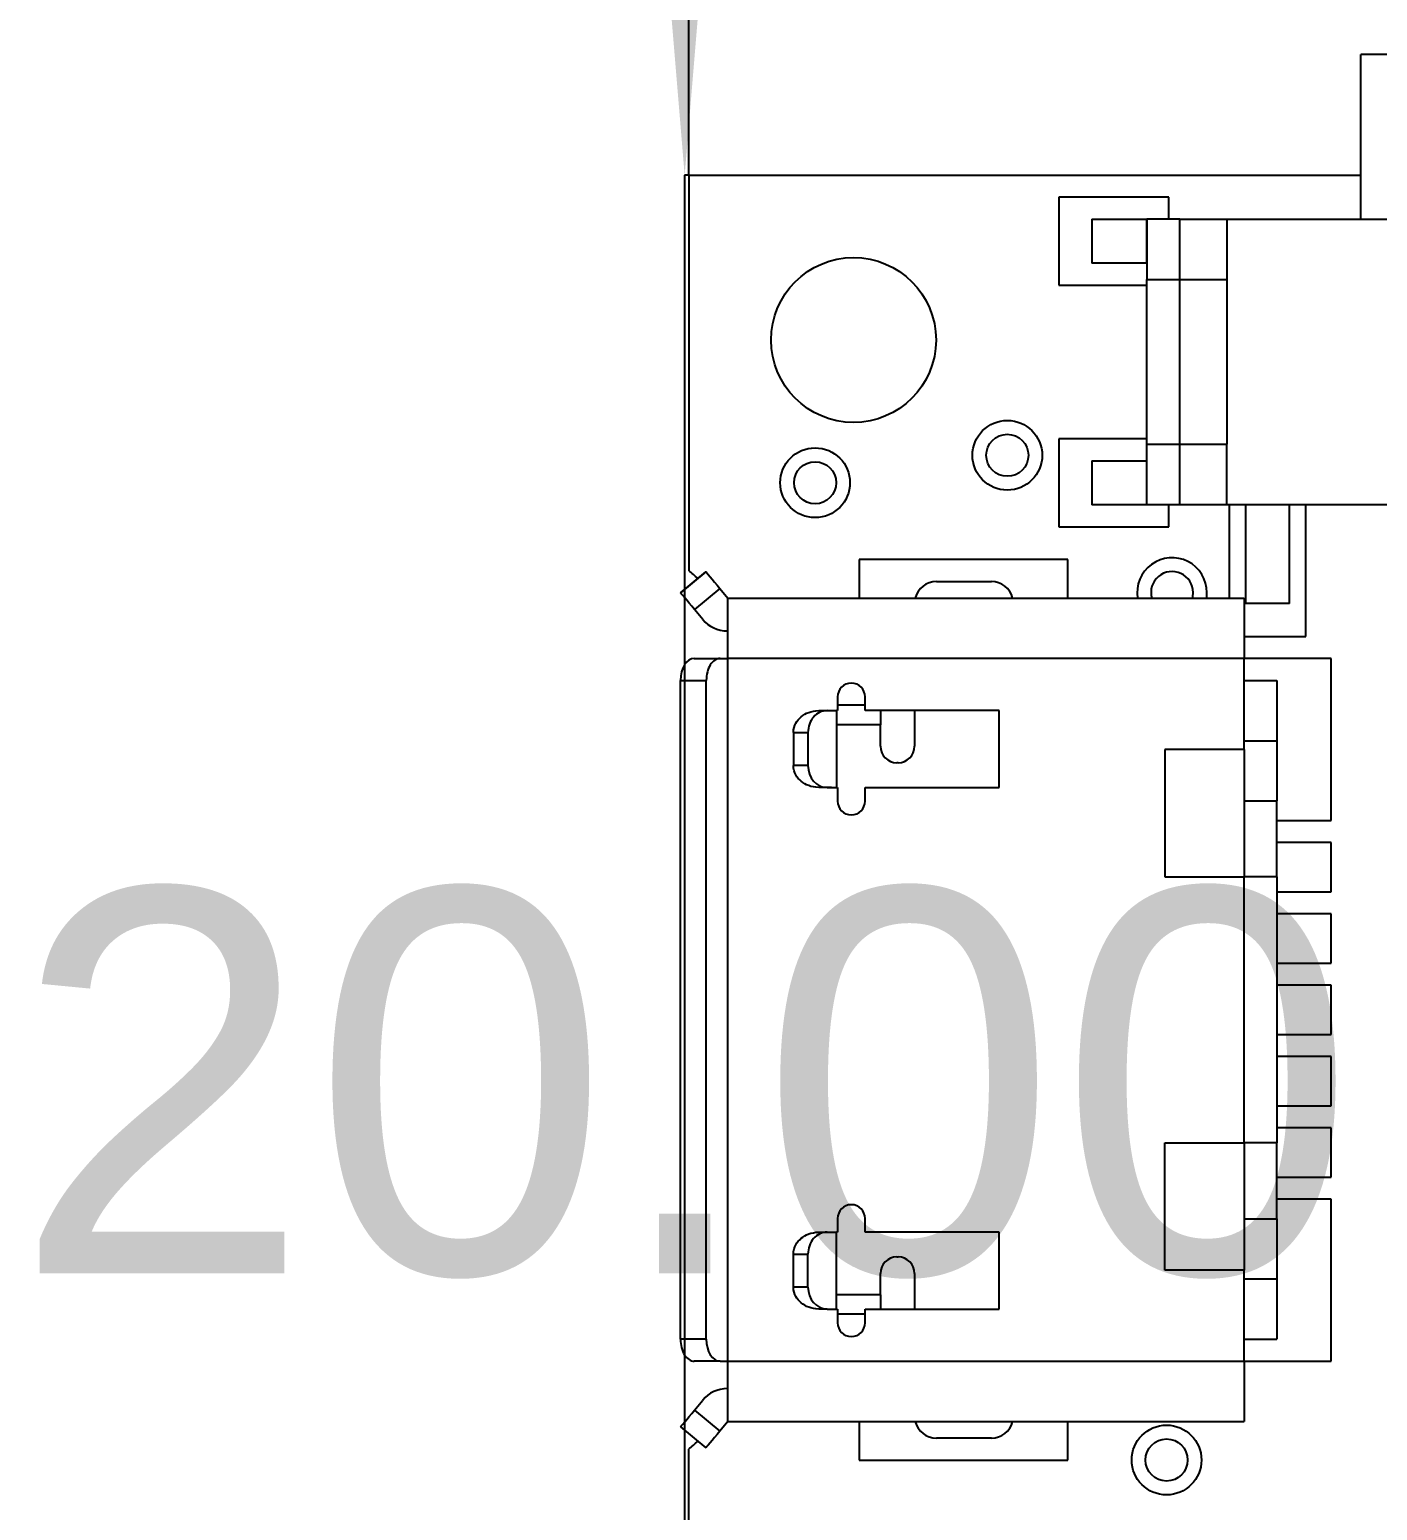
# Model space of a CAD drawing. Extents: x 77 to 195, y 90 to 134.
# Drawn here: x 77.17 to 89.44, y 105.24 to 118.73 of the extents above; entities that cross this region are included whole.
import ezdxf
from ezdxf.enums import TextEntityAlignment as Align

# ---------------------------------------------------------------- set-up
doc = ezdxf.new("R2010")
doc.units = 0
doc.layers.get('0').update_dxf_attribs({"linetype": 'CONTINUOUS'})
for name, color, linetype in [('Dimension', 7, 'CONTINUOUS'), ('Dimension001', 7, 'CONTINUOUS'), ('View004', 7, 'CONTINUOUS')]:
    doc.layers.add(name, color=color, linetype=linetype)
doc.styles.get("Standard").update_dxf_attribs({"font": 'arial.ttf'})
doc.dimstyles.get("Standard").update_dxf_attribs({"dimscale": 0, "dimtxt": 2.5, "dimasz": 2.5, "dimexe": 1.25, "dimexo": 0.625, "dimtad": 1, "dimtxsty": 'STANDARD', "dimcen": 2.5, "dimazin": 3, "dimtfac": 1, "dimtmove": 0, "dimatfit": 3})

# ---------------------------------------------------------------- blocks, each defined once
blk = doc.blocks.new('*Dimension')
at = {"color": 0}
for points in [[(78.1708, 130.367), (78.1708, 129.533), (83.1708, 129.95)], [(108.171, 130.367), (108.171, 129.533), (103.171, 129.95)]]:
    blk.add_solid(points, dxfattribs=at)
at = {"layer": 'Dimension'}
for p, q in [((83.1708, 117.4), (83.1708, 129.95)), ((103.171, 129.95), (83.1708, 129.95)), ((103.171, 117.4), (103.171, 129.95))]:
    blk.add_line(p, q, dxfattribs=at)
blk.add_text('20.00', height=3.5, dxfattribs=at).set_placement((93.1708, 129.95), align=Align.CENTER)
blk = doc.blocks.new('*Dimension001')
at = {"color": 0}
for points in [[(82.7167, 122.4), (83.55, 122.4), (83.1333, 117.4)], [(82.7167, 92.4), (83.55, 92.4), (83.1333, 97.4)]]:
    blk.add_solid(points, dxfattribs=at)
at = {"layer": 'Dimension001'}
for p, q in [((83.1708, 117.4), (83.1333, 117.4)), ((83.1333, 117.4), (83.1333, 97.4)), ((83.1708, 97.4), (83.1333, 97.4))]:
    blk.add_line(p, q, dxfattribs=at)
blk.add_text('20.00', height=3.5, dxfattribs=at).set_placement((83.1333, 107.4), align=Align.CENTER)

msp = doc.modelspace()

# ---------------------------------------------------------------- linework, layer by layer
at = {"layer": 'View004'}
for p, q in [((89.2901, 117), (89.2901, 118.5)), ((90.5901, 118.5), (89.2901, 118.5)), ((89.2901, 117), (89.2901, 118.5)), ((90.5901, 118.5), (89.2901, 118.5)), ((83.1708, 117.4), (83.1708, 113.8)), ((83.1708, 117.4), (89.2901, 117.4)), ((83.1708, 117.4), (83.1708, 113.8)), ((83.1708, 117.4), (89.2901, 117.4)), ((87.5401, 117.2), (86.5401, 117.2)), ((86.5401, 117.2), (86.5401, 116.4)), ((87.5401, 117.2), (86.5401, 117.2)), ((86.5401, 117.2), (86.5401, 116.4)), ((87.5401, 117), (87.5401, 117.2)), ((87.5401, 117), (87.5401, 117.2)), ((86.8401, 117), (87.3401, 117)), ((86.8401, 117), (86.8401, 116.6)), ((86.8401, 117), (87.3401, 117)), ((86.8401, 117), (86.8401, 116.6)), ((87.3401, 116.6), (87.3401, 117)), ((87.3401, 117), (87.3401, 116.45)), ((87.3401, 116.6), (87.3401, 117)), ((87.3401, 117), (87.3401, 116.45)), ((87.6401, 117), (88.0701, 117)), ((87.6401, 117), (88.0701, 117)), ((87.6401, 116.45), (87.6401, 117)), ((87.6401, 116.45), (87.6401, 117)), ((88.0701, 117), (93.3101, 117)), ((88.0701, 117), (93.3101, 117)), ((88.0701, 117), (88.0701, 116.45)), ((88.0701, 117), (88.0701, 116.45)), ((87.3401, 116.6), (86.8401, 116.6)), ((87.3401, 116.6), (86.8401, 116.6)), ((86.5401, 116.4), (87.3401, 116.4)), ((86.5401, 116.4), (87.3401, 116.4)), ((87.3401, 114.95), (87.3401, 116.45)), ((87.3401, 114.95), (87.3401, 116.45)), ((87.6401, 114.95), (87.6401, 116.45)), ((87.6401, 114.95), (87.6401, 116.45)), ((87.6401, 116.45), (88.0701, 116.45)), ((87.6401, 116.45), (88.0701, 116.45)), ((88.0701, 116.45), (88.0701, 114.95)), ((88.0701, 116.45), (88.0701, 114.95)), ((87.3401, 115), (86.5401, 115)), ((86.5401, 115), (86.5401, 114.2)), ((87.3401, 115), (86.5401, 115)), ((86.5401, 115), (86.5401, 114.2)), ((87.3401, 114.4), (87.3401, 114.95)), ((87.3401, 114.4), (87.3401, 114.95)), ((87.6401, 114.4), (87.6401, 114.95)), ((87.6401, 114.4), (87.6401, 114.95)), ((87.6401, 114.95), (88.0701, 114.95)), ((87.6401, 114.95), (88.0701, 114.95)), ((88.0701, 114.4), (88.0701, 114.95)), ((88.0701, 114.4), (88.0701, 114.95)), ((86.8401, 114.8), (87.3401, 114.8)), ((86.8401, 114.8), (86.8401, 114.4)), ((86.8401, 114.8), (87.3401, 114.8)), ((86.8401, 114.8), (86.8401, 114.4)), ((87.3401, 114.4), (86.8401, 114.4)), ((87.3401, 114.4), (86.8401, 114.4)), ((87.5401, 114.2), (87.5401, 114.4)), ((87.5401, 114.2), (87.5401, 114.4)), ((88.0701, 114.4), (87.6401, 114.4)), ((88.0701, 114.4), (87.6401, 114.4)), ((93.3101, 114.4), (88.0701, 114.4)), ((93.3101, 114.4), (88.0701, 114.4)), ((88.0901, 114.4), (88.0901, 113.55)), ((88.0901, 114.4), (88.0901, 113.55)), ((88.2401, 114.4), (88.2401, 113.5)), ((88.2401, 114.4), (88.2401, 113.5)), ((88.6401, 113.5), (88.6401, 114.4)), ((88.6401, 113.5), (88.6401, 114.4)), ((88.7901, 113.2), (88.7901, 114.4)), ((88.7901, 113.2), (88.7901, 114.4)), ((86.5401, 114.2), (87.5401, 114.2)), ((86.5401, 114.2), (87.5401, 114.2)), ((86.6208, 113.9), (84.7208, 113.9)), ((84.7208, 113.9), (84.7208, 113.55)), ((86.6208, 113.9), (84.7208, 113.9)), ((84.7208, 113.9), (84.7208, 113.55)), ((86.6208, 113.55), (86.6208, 113.9)), ((86.6208, 113.55), (86.6208, 113.9)), ((83.3267, 113.79), (83.0958, 113.598)), ((83.0958, 113.598), (83.3267, 113.79)), ((83.3267, 113.79), (83.0958, 113.598)), ((83.0958, 113.598), (83.3267, 113.79)), ((85.4258, 113.7), (85.9258, 113.7)), ((85.4258, 113.7), (85.9258, 113.7)), ((83.4544, 113.636), (83.2235, 113.445)), ((83.4544, 113.636), (83.2235, 113.445)), ((83.4544, 113.636), (83.5258, 113.55)), ((83.4544, 113.636), (83.5258, 113.55)), ((83.5258, 113.55), (88.2258, 113.55)), ((83.5258, 113.55), (88.2258, 113.55)), ((83.2979, 113.355), (83.2235, 113.445)), ((83.2979, 113.355), (83.2235, 113.445)), ((88.6401, 113.5), (88.2401, 113.5)), ((88.6401, 113.5), (88.2401, 113.5)), ((83.5258, 113.25), (83.5211, 113.25)), ((83.5258, 113.25), (83.5211, 113.25)), ((88.2258, 113.2), (88.7901, 113.2)), ((88.2258, 113.2), (88.7901, 113.2)), ((83.2206, 113), (83.4551, 113)), ((83.2206, 113), (83.4551, 113)), ((83.4551, 113), (83.5258, 113)), ((83.4551, 113), (83.5258, 113)), ((83.5258, 106.6), (83.5258, 113)), ((83.5258, 106.6), (83.5258, 113)), ((88.2258, 113), (83.5258, 113)), ((88.2258, 113), (83.5258, 113)), ((88.2258, 112.17), (88.2258, 113)), ((88.2258, 112.17), (88.2258, 113)), ((89.0208, 113), (88.2258, 113)), ((89.0208, 113), (88.2258, 113)), ((89.0208, 111.525), (89.0208, 113)), ((89.0208, 111.525), (89.0208, 113)), ((83.0958, 106.8), (83.0958, 112.8)), ((83.0958, 106.8), (83.0958, 112.8)), ((83.0958, 112.8), (83.3303, 112.8)), ((83.0958, 112.8), (83.3303, 112.8)), ((83.3303, 106.8), (83.3303, 112.8)), ((83.3303, 106.8), (83.3303, 112.8)), ((88.2258, 112.8), (88.5258, 112.8)), ((88.2258, 112.8), (88.5258, 112.8)), ((84.5258, 112.65), (84.5258, 112.525)), ((84.5258, 112.65), (84.5258, 112.525)), ((84.7758, 112.525), (84.7758, 112.65)), ((84.7758, 112.525), (84.7758, 112.65)), ((84.3542, 112.525), (84.4292, 112.525)), ((84.3542, 112.525), (84.4292, 112.525)), ((84.4292, 112.525), (84.5158, 112.525)), ((84.4292, 112.525), (84.5158, 112.525)), ((84.5258, 112.525), (84.5158, 112.525)), ((84.5158, 112.525), (84.5158, 111.825)), ((84.5258, 112.525), (84.5158, 112.525)), ((84.5158, 112.525), (84.5158, 111.825)), ((84.7758, 112.573), (84.5258, 112.573)), ((84.7758, 112.573), (84.5258, 112.573)), ((85.9958, 112.525), (84.7758, 112.525)), ((85.9958, 112.525), (84.7758, 112.525)), ((85.2258, 112.525), (85.2258, 112.2)), ((85.2258, 112.525), (85.2258, 112.2)), ((85.9958, 111.825), (85.9958, 112.525)), ((85.9958, 111.825), (85.9958, 112.525)), ((84.9158, 112.396), (84.5158, 112.396)), ((84.9158, 112.396), (84.5158, 112.396)), ((84.9158, 112.2), (84.9158, 112.396)), ((84.9158, 112.2), (84.9158, 112.396)), ((84.1232, 112.325), (84.1232, 112.025)), ((84.1232, 112.325), (84.1232, 112.025)), ((84.1232, 112.325), (84.256, 112.325)), ((84.1232, 112.325), (84.256, 112.325)), ((84.256, 112.325), (84.256, 112.025)), ((84.256, 112.325), (84.256, 112.025)), ((88.2258, 112.25), (88.5258, 112.25)), ((88.2258, 112.25), (88.5258, 112.25)), ((88.5258, 112.25), (88.5258, 111.703)), ((88.5258, 112.25), (88.5258, 111.703)), ((88.2258, 112.17), (87.5058, 112.17)), ((87.5058, 112.17), (87.5058, 111.01)), ((88.2258, 112.17), (87.5058, 112.17)), ((87.5058, 112.17), (87.5058, 111.01)), ((88.2258, 112.17), (88.2258, 111.01)), ((88.2258, 112.17), (88.2258, 111.01)), ((84.256, 112.025), (84.1232, 112.025)), ((84.256, 112.025), (84.1232, 112.025)), ((85.0758, 112.05), (85.0658, 112.05)), ((85.0758, 112.05), (85.0658, 112.05)), ((84.4696, 111.825), (84.3542, 111.825)), ((84.4292, 111.825), (84.3542, 111.825)), ((84.4696, 111.825), (84.3542, 111.825)), ((84.4292, 111.825), (84.3542, 111.825)), ((84.4292, 111.825), (84.5158, 111.825)), ((84.4292, 111.825), (84.5158, 111.825)), ((84.5158, 111.825), (84.5258, 111.825)), ((84.5158, 111.825), (84.5258, 111.825)), ((84.5258, 111.825), (84.5258, 111.7)), ((84.5258, 111.825), (84.5258, 111.7)), ((84.7758, 111.7), (84.7758, 111.825)), ((84.7758, 111.825), (85.9958, 111.825)), ((84.7758, 111.7), (84.7758, 111.825)), ((84.7758, 111.825), (85.9958, 111.825)), ((88.2258, 111.703), (88.5258, 111.703)), ((88.2258, 111.703), (88.5258, 111.703)), ((88.5258, 111.01), (88.5258, 111.703)), ((88.5258, 111.01), (88.5258, 111.703)), ((88.5258, 111.525), (89.0208, 111.525)), ((88.5258, 111.525), (89.0208, 111.525)), ((89.0208, 111.325), (88.5258, 111.325)), ((89.0208, 111.325), (88.5258, 111.325)), ((89.0208, 110.875), (89.0208, 111.325)), ((89.0208, 110.875), (89.0208, 111.325)), ((87.5058, 111.01), (88.2258, 111.01)), ((87.5058, 111.01), (88.2258, 111.01)), ((88.2258, 108.59), (88.2258, 111.01)), ((88.2258, 108.59), (88.2258, 111.01)), ((88.5258, 111.01), (88.5258, 108.59)), ((88.5258, 111.01), (88.5258, 108.59)), ((88.5258, 110.875), (89.0208, 110.875)), ((88.5258, 110.875), (89.0208, 110.875)), ((89.0208, 110.675), (88.5258, 110.675)), ((89.0208, 110.675), (88.5258, 110.675)), ((89.0208, 110.225), (89.0208, 110.675)), ((89.0208, 110.225), (89.0208, 110.675)), ((88.5258, 110.225), (89.0208, 110.225)), ((88.5258, 110.225), (89.0208, 110.225)), ((89.0208, 110.025), (88.5258, 110.025)), ((89.0208, 110.025), (88.5258, 110.025)), ((89.0208, 109.575), (89.0208, 110.025)), ((89.0208, 109.575), (89.0208, 110.025)), ((88.5258, 109.575), (89.0208, 109.575)), ((88.5258, 109.575), (89.0208, 109.575)), ((89.0208, 109.375), (88.5258, 109.375)), ((89.0208, 109.375), (88.5258, 109.375)), ((89.0208, 108.925), (89.0208, 109.375)), ((89.0208, 108.925), (89.0208, 109.375)), ((88.5258, 108.925), (89.0208, 108.925)), ((88.5258, 108.925), (89.0208, 108.925)), ((89.0208, 108.725), (88.5258, 108.725)), ((89.0208, 108.725), (88.5258, 108.725)), ((89.0208, 108.275), (89.0208, 108.725)), ((89.0208, 108.275), (89.0208, 108.725)), ((87.5058, 107.43), (87.5058, 108.59)), ((87.5058, 108.59), (88.2258, 108.59)), ((87.5058, 107.43), (87.5058, 108.59)), ((87.5058, 108.59), (88.2258, 108.59)), ((88.2258, 108.59), (88.2258, 107.43)), ((88.2258, 108.59), (88.2258, 107.43)), ((88.5258, 107.897), (88.5258, 108.59)), ((88.5258, 107.897), (88.5258, 108.59)), ((88.5258, 108.275), (89.0208, 108.275)), ((88.5258, 108.275), (89.0208, 108.275)), ((89.0208, 108.075), (88.5258, 108.075)), ((89.0208, 108.075), (88.5258, 108.075)), ((89.0208, 106.6), (89.0208, 108.075)), ((89.0208, 106.6), (89.0208, 108.075)), ((84.5258, 107.9), (84.5258, 107.775)), ((84.5258, 107.9), (84.5258, 107.775)), ((84.7758, 107.775), (84.7758, 107.9)), ((84.7758, 107.775), (84.7758, 107.9)), ((88.2258, 107.897), (88.5258, 107.897)), ((88.2258, 107.897), (88.5258, 107.897)), ((88.5258, 107.897), (88.5258, 107.35)), ((88.5258, 107.897), (88.5258, 107.35)), ((84.3542, 107.775), (84.4292, 107.775)), ((84.3542, 107.775), (84.4292, 107.775)), ((84.4292, 107.775), (84.5158, 107.775)), ((84.4292, 107.775), (84.5158, 107.775)), ((84.5258, 107.775), (84.5158, 107.775)), ((84.5158, 107.075), (84.5158, 107.775)), ((84.5258, 107.775), (84.5158, 107.775)), ((84.5158, 107.075), (84.5158, 107.775)), ((85.9958, 107.775), (84.7758, 107.775)), ((85.9958, 107.775), (84.7758, 107.775)), ((85.9958, 107.075), (85.9958, 107.775)), ((85.9958, 107.075), (85.9958, 107.775)), ((84.1232, 107.275), (84.1232, 107.575)), ((84.1232, 107.275), (84.1232, 107.575)), ((84.1232, 107.575), (84.256, 107.575)), ((84.1232, 107.575), (84.256, 107.575)), ((84.256, 107.275), (84.256, 107.575)), ((84.256, 107.275), (84.256, 107.575)), ((85.0658, 107.55), (85.0758, 107.55)), ((85.0658, 107.55), (85.0758, 107.55)), ((84.9158, 107.204), (84.9158, 107.4)), ((84.9158, 107.204), (84.9158, 107.4)), ((85.2258, 107.4), (85.2258, 107.075)), ((85.2258, 107.4), (85.2258, 107.075)), ((88.2258, 107.43), (87.5058, 107.43)), ((88.2258, 107.43), (87.5058, 107.43)), ((88.2258, 106.6), (88.2258, 107.43)), ((88.2258, 106.6), (88.2258, 107.43)), ((88.2258, 107.35), (88.5258, 107.35)), ((88.2258, 107.35), (88.5258, 107.35)), ((84.256, 107.275), (84.1232, 107.275)), ((84.256, 107.275), (84.1232, 107.275)), ((84.9158, 107.204), (84.5158, 107.204)), ((84.9158, 107.204), (84.5158, 107.204)), ((84.4292, 107.075), (84.3542, 107.075)), ((84.4292, 107.075), (84.3542, 107.075)), ((84.4292, 107.075), (84.5158, 107.075)), ((84.4292, 107.075), (84.5158, 107.075)), ((84.5158, 107.075), (84.5258, 107.075)), ((84.5158, 107.075), (84.5258, 107.075)), ((84.5258, 107.075), (84.5258, 106.95)), ((84.5258, 107.075), (84.5258, 106.95)), ((84.7758, 107.027), (84.5258, 107.027)), ((84.7758, 107.027), (84.5258, 107.027)), ((84.7758, 106.95), (84.7758, 107.075)), ((84.7758, 107.075), (85.9958, 107.075)), ((84.7758, 106.95), (84.7758, 107.075)), ((84.7758, 107.075), (85.9958, 107.075)), ((83.3303, 106.8), (83.0958, 106.8)), ((83.3303, 106.8), (83.0958, 106.8)), ((88.2258, 106.8), (88.5258, 106.8)), ((88.2258, 106.8), (88.5258, 106.8)), ((83.4551, 106.6), (83.2206, 106.6)), ((83.4551, 106.6), (83.2206, 106.6)), ((83.4551, 106.6), (83.5258, 106.6)), ((83.4551, 106.6), (83.5258, 106.6)), ((83.5258, 106.6), (88.2258, 106.6)), ((83.5258, 106.6), (88.2258, 106.6)), ((88.2258, 106.6), (89.0208, 106.6)), ((88.2258, 106.6), (89.0208, 106.6)), ((83.5211, 106.35), (83.5258, 106.35)), ((83.5211, 106.35), (83.5258, 106.35)), ((83.2235, 106.155), (83.2979, 106.245)), ((83.2235, 106.155), (83.2979, 106.245)), ((83.2235, 106.155), (83.4544, 105.964)), ((83.2235, 106.155), (83.4544, 105.964)), ((83.0958, 106.002), (83.3267, 105.81)), ((83.0958, 106.002), (83.3267, 105.81)), ((83.5258, 106.05), (83.4544, 105.964)), ((83.5258, 106.05), (83.4544, 105.964)), ((83.5258, 106.05), (88.2258, 106.05)), ((83.5258, 106.05), (88.2258, 106.05)), ((84.7208, 106.05), (84.7208, 105.7)), ((84.7208, 106.05), (84.7208, 105.7)), ((86.6208, 105.7), (86.6208, 106.05)), ((86.6208, 105.7), (86.6208, 106.05)), ((85.9258, 105.9), (85.4258, 105.9)), ((85.9258, 105.9), (85.4258, 105.9)), ((83.1708, 97.4), (83.1708, 105.8)), ((83.1708, 97.4), (83.1708, 105.8)), ((84.7208, 105.7), (86.6208, 105.7)), ((84.7208, 105.7), (86.6208, 105.7))]:
    msp.add_line(p, q, dxfattribs=at)
for centre, radius in [((84.6708, 115.9), 0.751), ((84.6708, 115.9), 0.751), ((86.0708, 114.85), 0.3175), ((86.0708, 114.85), 0.3175), ((86.0708, 114.85), 0.1915), ((86.0708, 114.85), 0.1915), ((84.3208, 114.6), 0.3175), ((84.3208, 114.6), 0.3175), ((84.3208, 114.6), 0.1915), ((84.3208, 114.6), 0.1915), ((87.5208, 105.7), 0.3175), ((87.5208, 105.7), 0.3175), ((87.5208, 105.7), 0.1915), ((87.5208, 105.7), 0.1915)]:
    msp.add_circle(centre, radius, dxfattribs=at)
for centre, radius, start, end in [((87.5708, 113.6), 0.3175, 0, -170.939), ((87.5708, 113.6), 0.3175, 0, -170.939), ((82.3344, 112.746), 1.3452, 46.9218, 51.5546), ((82.3344, 112.746), 1.3452, 46.9218, 51.5546), ((85.4258, 113.5), 0.2, 90, 165.522), ((85.4258, 113.5), 0.2, 90, 165.522), ((85.9258, 113.5), 0.2, 14.4775, 90), ((85.9258, 113.5), 0.2, 14.4775, 90), ((87.5708, 113.6), 0.1915, 0, -164.865), ((87.5708, 113.6), 0.1915, 0, -164.865), ((87.5708, 113.6), 0.1915, -15.1351, 0), ((87.5708, 113.6), 0.1915, -15.1351, 0), ((87.5708, 113.6), 0.3175, -9.06067, 0), ((87.5708, 113.6), 0.3175, -9.06067, 0), ((83.5211, 113.54), 0.29, -140.319, -90), ((83.5211, 113.54), 0.29, -140.319, -90), ((84.6508, 112.65), 0.125, 0, 180), ((84.6508, 112.65), 0.125, 0, 180), ((85.0658, 112.2), 0.15, -180, -90), ((85.0658, 112.2), 0.15, -180, -90), ((85.0758, 112.2), 0.15, -90, 0), ((85.0758, 112.2), 0.15, -90, 0), ((84.6508, 111.7), 0.125, 180, 0), ((84.6508, 111.7), 0.125, 180, 0), ((84.6508, 107.9), 0.125, 0, 180), ((84.6508, 107.9), 0.125, 0, 180), ((85.0658, 107.4), 0.15, 90, 180), ((85.0658, 107.4), 0.15, 90, 180), ((85.0758, 107.4), 0.15, 0, 90), ((85.0758, 107.4), 0.15, 0, 90), ((84.6508, 106.95), 0.125, 180, 0), ((84.6508, 106.95), 0.125, 180, 0), ((83.5211, 106.06), 0.29, 90, 140.319), ((83.5211, 106.06), 0.29, 90, 140.319), ((85.4258, 106.1), 0.2, -165.522, -90), ((85.4258, 106.1), 0.2, -165.522, -90), ((85.9258, 106.1), 0.2, -90, -14.4775), ((85.9258, 106.1), 0.2, -90, -14.4775), ((82.3344, 106.854), 1.3452, -51.5546, -46.9218), ((82.3344, 106.854), 1.3452, -51.5546, -46.9218), ((82.3344, 106.854), 1.3452, -51.5546, -46.9218)]:
    msp.add_arc(centre, radius, start, end, dxfattribs=at)
for centre, major_axis, ratio, start_param, end_param in [((83.2206, 112.8), (0, 0.2), 0.623744, 0, -4.71239), ((83.2206, 112.8), (0, 0.2), 0.623744, 0, -4.71239), ((83.4551, 112.8), (0, -0.2), 0.623744, 3.14159, 4.71239), ((83.4551, 112.8), (0, -0.2), 0.623744, 3.14159, 4.71239), ((84.4292, 112.325), (0, -0.2), 0.866025, 3.14159, 4.71239), ((84.4292, 112.325), (0, -0.2), 0.866025, 3.14159, 4.71239), ((83.2206, 112.1), (0, 0.2), 0.623744, 1.57079, 1.5708), ((83.2206, 112.1), (0, 0.2), 0.623744, 1.57079, 1.5708), ((84.4292, 112.025), (0, -0.2), 0.866025, 4.71239, 0), ((84.4292, 112.025), (0, -0.2), 0.866025, 4.71239, 0), ((84.4292, 107.575), (0, -0.2), 0.866025, 3.14159, 4.71239), ((84.4292, 107.575), (0, -0.2), 0.866025, 3.14159, 4.71239), ((83.2206, 107.5), (0, -0.2), 0.623744, -1.5708, -1.57079), ((83.2206, 107.5), (0, -0.2), 0.623744, -1.5708, -1.57079), ((84.4292, 107.275), (0, -0.2), 0.866025, 4.71239, 0), ((84.4292, 107.275), (0, -0.2), 0.866025, 4.71239, 0), ((83.2206, 106.8), (0, 0.2), 0.623744, -4.71239, -3.14159), ((83.2206, 106.8), (0, 0.2), 0.623744, -4.71239, -3.14159), ((83.4551, 106.8), (0, -0.2), 0.623744, 4.71239, 0), ((83.4551, 106.8), (0, -0.2), 0.623744, 4.71239, 0)]:
    msp.add_ellipse(centre, major_axis=major_axis, ratio=ratio, start_param=start_param, end_param=end_param, dxfattribs=at)
for points, knots in [([(87.6401, 117), (87.5614, 117), (87.4839, 117), (87.428, 117), (87.3711, 117), (87.3418, 117), (87.3401, 117)], [3.14159, 3.14159, 3.14159, 3.14159, 3.92699, 3.92699, 3.92699, 4.71239, 4.71239, 4.71239, 4.71239]), ([(87.6401, 117), (87.5614, 117), (87.4839, 117), (87.428, 117), (87.3711, 117), (87.3418, 117), (87.3401, 117)], [3.14159, 3.14159, 3.14159, 3.14159, 3.92699, 3.92699, 3.92699, 4.71239, 4.71239, 4.71239, 4.71239]), ([(87.3401, 116.45), (87.3418, 116.45), (87.3711, 116.45), (87.428, 116.45), (87.4839, 116.45), (87.5614, 116.45), (87.6401, 116.45)], [0, 0, 0, 0, 0.785398, 0.785398, 0.785398, 1.5708, 1.5708, 1.5708, 1.5708]), ([(87.3401, 116.45), (87.3418, 116.45), (87.3711, 116.45), (87.428, 116.45), (87.4839, 116.45), (87.5614, 116.45), (87.6401, 116.45)], [0, 0, 0, 0, 0.785398, 0.785398, 0.785398, 1.5708, 1.5708, 1.5708, 1.5708]), ([(87.3401, 114.95), (87.3418, 114.95), (87.3711, 114.95), (87.428, 114.95), (87.4839, 114.95), (87.5614, 114.95), (87.6401, 114.95)], [0, 0, 0, 0, 0.785398, 0.785398, 0.785398, 1.5708, 1.5708, 1.5708, 1.5708]), ([(87.3401, 114.95), (87.3418, 114.95), (87.3711, 114.95), (87.428, 114.95), (87.4839, 114.95), (87.5614, 114.95), (87.6401, 114.95)], [0, 0, 0, 0, 0.785398, 0.785398, 0.785398, 1.5708, 1.5708, 1.5708, 1.5708]), ([(87.6401, 114.4), (87.5614, 114.4), (87.4839, 114.4), (87.428, 114.4), (87.3711, 114.4), (87.3418, 114.4), (87.3401, 114.4)], [3.14159, 3.14159, 3.14159, 3.14159, 3.92699, 3.92699, 3.92699, 4.71239, 4.71239, 4.71239, 4.71239]), ([(87.6401, 114.4), (87.5614, 114.4), (87.4839, 114.4), (87.428, 114.4), (87.3711, 114.4), (87.3418, 114.4), (87.3401, 114.4)], [3.14159, 3.14159, 3.14159, 3.14159, 3.92699, 3.92699, 3.92699, 4.71239, 4.71239, 4.71239, 4.71239]), ([(83.5258, 113), (83.5258, 113.144), (83.5258, 113.287), (83.5258, 113.389), (83.5258, 113.491), (83.5258, 113.55), (83.5258, 113.55)], [0, 0, 0, 0, 0.785398, 0.785398, 0.785398, 1.5708, 1.5708, 1.5708, 1.5708]), ([(83.5258, 113), (83.5258, 113.144), (83.5258, 113.287), (83.5258, 113.389), (83.5258, 113.491), (83.5258, 113.55), (83.5258, 113.55)], [0, 0, 0, 0, 0.785398, 0.785398, 0.785398, 1.5708, 1.5708, 1.5708, 1.5708]), ([(88.2258, 113.55), (88.2258, 113.55), (88.2258, 113.491), (88.2258, 113.389), (88.2258, 113.287), (88.2258, 113.144), (88.2258, 113)], [0, 0, 0, 0, 0.785398, 0.785398, 0.785398, 1.5708, 1.5708, 1.5708, 1.5708]), ([(88.2258, 113.55), (88.2258, 113.55), (88.2258, 113.491), (88.2258, 113.389), (88.2258, 113.287), (88.2258, 113.144), (88.2258, 113)], [0, 0, 0, 0, 0.785398, 0.785398, 0.785398, 1.5708, 1.5708, 1.5708, 1.5708]), ([(88.5258, 112.8), (88.5258, 112.8), (88.5258, 112.741), (88.5258, 112.639), (88.5258, 112.537), (88.5258, 112.394), (88.5258, 112.25)], [0, 0, 0, 0, 0.785398, 0.785398, 0.785398, 1.5708, 1.5708, 1.5708, 1.5708]), ([(88.5258, 112.8), (88.5258, 112.8), (88.5258, 112.741), (88.5258, 112.639), (88.5258, 112.537), (88.5258, 112.394), (88.5258, 112.25)], [0, 0, 0, 0, 0.785398, 0.785398, 0.785398, 1.5708, 1.5708, 1.5708, 1.5708]), ([(84.1232, 112.325), (84.1247, 112.395), (84.1566, 112.435), (84.1943, 112.469), (84.2343, 112.501), (84.2832, 112.524), (84.3542, 112.525)], [0, 0, 0, 0, 0.5, 0.5, 0.5, 1, 1, 1, 1]), ([(84.1232, 112.325), (84.1247, 112.395), (84.1566, 112.435), (84.1943, 112.469), (84.2343, 112.501), (84.2832, 112.524), (84.3542, 112.525)], [0, 0, 0, 0, 0.5, 0.5, 0.5, 1, 1, 1, 1]), ([(84.3542, 111.825), (84.2832, 111.826), (84.2343, 111.849), (84.1943, 111.881), (84.1566, 111.915), (84.1247, 111.955), (84.1232, 112.025)], [0, 0, 0, 0, 0.5, 0.5, 0.5, 1, 1, 1, 1]), ([(84.3542, 111.825), (84.2832, 111.826), (84.2343, 111.849), (84.1943, 111.881), (84.1566, 111.915), (84.1247, 111.955), (84.1232, 112.025)], [0, 0, 0, 0, 0.5, 0.5, 0.5, 1, 1, 1, 1]), ([(88.5258, 111.01), (88.5242, 111.01), (88.4949, 111.01), (88.438, 111.01), (88.3821, 111.01), (88.3046, 111.01), (88.2258, 111.01)], [0, 0, 0, 0, 0.785398, 0.785398, 0.785398, 1.5708, 1.5708, 1.5708, 1.5708]), ([(88.5258, 111.01), (88.5242, 111.01), (88.4949, 111.01), (88.438, 111.01), (88.3821, 111.01), (88.3046, 111.01), (88.2258, 111.01)], [0, 0, 0, 0, 0.785398, 0.785398, 0.785398, 1.5708, 1.5708, 1.5708, 1.5708]), ([(88.5258, 108.59), (88.5242, 108.59), (88.4949, 108.59), (88.438, 108.59), (88.3821, 108.59), (88.3046, 108.59), (88.2258, 108.59)], [0, 0, 0, 0, 0.785398, 0.785398, 0.785398, 1.5708, 1.5708, 1.5708, 1.5708]), ([(88.5258, 108.59), (88.5242, 108.59), (88.4949, 108.59), (88.438, 108.59), (88.3821, 108.59), (88.3046, 108.59), (88.2258, 108.59)], [0, 0, 0, 0, 0.785398, 0.785398, 0.785398, 1.5708, 1.5708, 1.5708, 1.5708]), ([(84.1232, 107.575), (84.1247, 107.645), (84.1566, 107.685), (84.1943, 107.719), (84.2343, 107.751), (84.2832, 107.774), (84.3542, 107.775)], [0, 0, 0, 0, 0.5, 0.5, 0.5, 1, 1, 1, 1]), ([(84.1232, 107.575), (84.1247, 107.645), (84.1566, 107.685), (84.1943, 107.719), (84.2343, 107.751), (84.2832, 107.774), (84.3542, 107.775)], [0, 0, 0, 0, 0.5, 0.5, 0.5, 1, 1, 1, 1]), ([(88.5258, 107.35), (88.5258, 107.206), (88.5258, 107.063), (88.5258, 106.961), (88.5258, 106.859), (88.5258, 106.8), (88.5258, 106.8)], [0, 0, 0, 0, 0.785398, 0.785398, 0.785398, 1.5708, 1.5708, 1.5708, 1.5708]), ([(88.5258, 107.35), (88.5258, 107.206), (88.5258, 107.063), (88.5258, 106.961), (88.5258, 106.859), (88.5258, 106.8), (88.5258, 106.8)], [0, 0, 0, 0, 0.785398, 0.785398, 0.785398, 1.5708, 1.5708, 1.5708, 1.5708]), ([(84.3542, 107.075), (84.2832, 107.076), (84.2343, 107.099), (84.1943, 107.131), (84.1566, 107.165), (84.1247, 107.205), (84.1232, 107.275)], [0, 0, 0, 0, 0.5, 0.5, 0.5, 1, 1, 1, 1]), ([(84.3542, 107.075), (84.2832, 107.076), (84.2343, 107.099), (84.1943, 107.131), (84.1566, 107.165), (84.1247, 107.205), (84.1232, 107.275)], [0, 0, 0, 0, 0.5, 0.5, 0.5, 1, 1, 1, 1]), ([(88.2258, 106.8), (88.3046, 106.8), (88.3821, 106.8), (88.438, 106.8), (88.4949, 106.8), (88.5242, 106.8), (88.5258, 106.8)], [0, 0, 0, 0, 0.785398, 0.785398, 0.785398, 1.5708, 1.5708, 1.5708, 1.5708]), ([(88.2258, 106.8), (88.3046, 106.8), (88.3821, 106.8), (88.438, 106.8), (88.4949, 106.8), (88.5242, 106.8), (88.5258, 106.8)], [0, 0, 0, 0, 0.785398, 0.785398, 0.785398, 1.5708, 1.5708, 1.5708, 1.5708]), ([(83.5258, 106.05), (83.5258, 106.05), (83.5258, 106.109), (83.5258, 106.211), (83.5258, 106.313), (83.5258, 106.456), (83.5258, 106.6)], [0, 0, 0, 0, 0.785398, 0.785398, 0.785398, 1.5708, 1.5708, 1.5708, 1.5708]), ([(83.5258, 106.05), (83.5258, 106.05), (83.5258, 106.109), (83.5258, 106.211), (83.5258, 106.313), (83.5258, 106.456), (83.5258, 106.6)], [0, 0, 0, 0, 0.785398, 0.785398, 0.785398, 1.5708, 1.5708, 1.5708, 1.5708]), ([(88.2258, 106.6), (88.2258, 106.456), (88.2258, 106.313), (88.2258, 106.211), (88.2258, 106.109), (88.2258, 106.05), (88.2258, 106.05)], [0, 0, 0, 0, 0.785398, 0.785398, 0.785398, 1.5708, 1.5708, 1.5708, 1.5708]), ([(88.2258, 106.6), (88.2258, 106.456), (88.2258, 106.313), (88.2258, 106.211), (88.2258, 106.109), (88.2258, 106.05), (88.2258, 106.05)], [0, 0, 0, 0, 0.785398, 0.785398, 0.785398, 1.5708, 1.5708, 1.5708, 1.5708])]:
    msp.add_open_spline(points, degree=3, knots=knots, dxfattribs=at)
for points, degree in [([(83.3267, 113.79), (83.3253, 113.792), (83.3862, 113.718), (83.4544, 113.636)], 3), ([(83.3267, 113.79), (83.3253, 113.792), (83.3862, 113.718), (83.4544, 113.636)], 3), ([(83.2235, 113.445), (83.1553, 113.527), (83.0944, 113.6), (83.0958, 113.598)], 3), ([(83.2235, 113.445), (83.1553, 113.527), (83.0944, 113.6), (83.0958, 113.598)], 3), ([(84.9158, 112.525), (84.9158, 112.466), (84.9158, 112.396)], 2), ([(84.9158, 112.525), (84.9158, 112.466), (84.9158, 112.396)], 2), ([(84.9158, 107.204), (84.9158, 107.134), (84.9158, 107.075)], 2), ([(84.9158, 107.204), (84.9158, 107.134), (84.9158, 107.075)], 2), ([(83.0958, 106.002), (83.0944, 106), (83.1553, 106.073), (83.2235, 106.155)], 3), ([(83.0958, 106.002), (83.0944, 106), (83.1553, 106.073), (83.2235, 106.155)], 3), ([(83.4544, 105.964), (83.3862, 105.882), (83.3253, 105.808), (83.3267, 105.81)], 3), ([(83.4544, 105.964), (83.3862, 105.882), (83.3253, 105.808), (83.3267, 105.81)], 3)]:
    msp.add_open_spline(points, degree=degree, dxfattribs=at)

# ---------------------------------------------------------------- dimensions: what is measured, and where the dimension line sits
at = {"layer": 'Dimension'}
dim = msp.add_linear_dim(base=(93.1708, 129.95), p1=(103.171, 117.4), p2=(83.1708, 117.4), text='20.00', dimstyle='STANDARD', dxfattribs=at)
dim.commit()
dim.dimension.update_dxf_attribs({"geometry": '*Dimension', "text_midpoint": (93.1708, 124.95)})
at = {"layer": 'Dimension001'}
dim = msp.add_linear_dim(base=(83.1333, 107.4), p1=(83.1708, 117.4), p2=(83.1708, 97.4), angle=90, text='20.00', dimstyle='STANDARD', dxfattribs=at)
dim.commit()
dim.dimension.update_dxf_attribs({"geometry": '*Dimension001', "text_midpoint": (78.1333, 107.4)})

doc.saveas('drawing.dxf')
